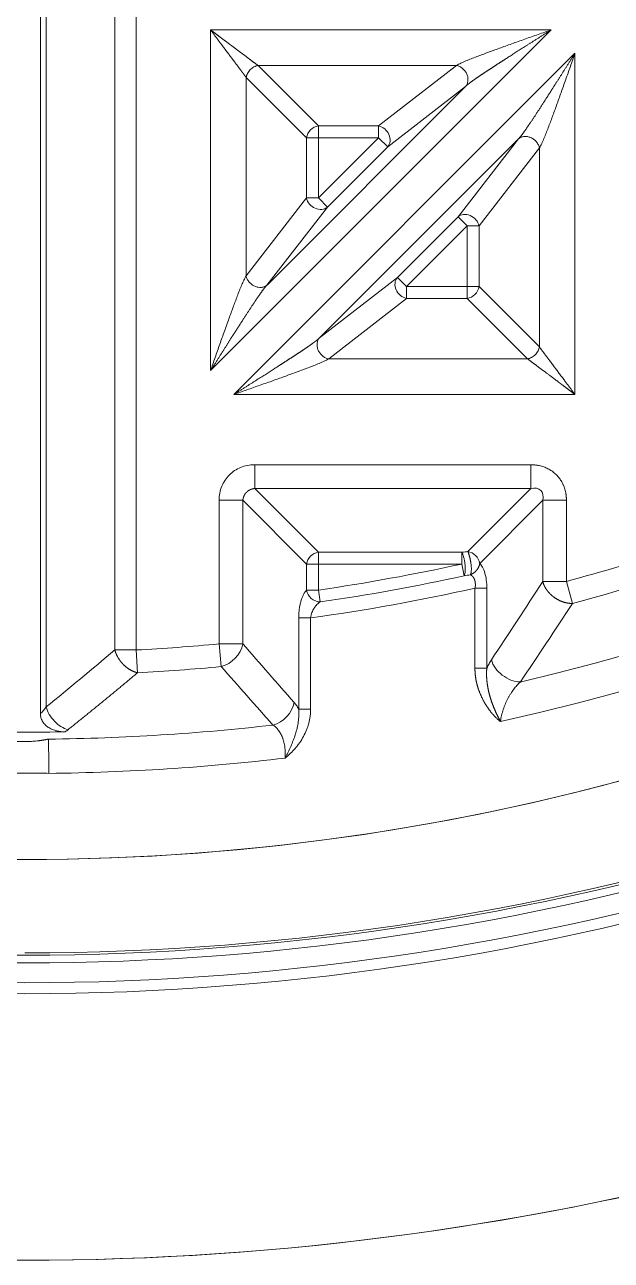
# Model space of a CAD drawing. Header units: millimetres. Extents: x 559 to 1112, y 323 to 643.
# Drawn here: x 719.15 to 741.99, y 382.34 to 430.45 of the extents above; entities that cross this region are included whole.
import ezdxf

# ---------------------------------------------------------------- set-up
doc = ezdxf.new("R2010")
doc.units = ezdxf.units.MM
doc.layers.add('core', color=7, linetype='Continuous', lineweight=20)

msp = doc.modelspace()

# ---------------------------------------------------------------- linework, layer by layer
at = {"layer": 'core', "lineweight": 13}
for p, q in [((719.758, 441.424), (719.758, 403.625)), ((719.98, 403.885), (719.98, 441.456)), ((722.656, 432.64), (722.656, 406.101)), ((723.491, 406.102), (723.491, 432.109)), ((739.651, 430.246), (726.384, 416.979)), ((739.651, 430.246), (726.384, 430.246)), ((726.384, 430.246), (726.384, 416.979)), ((727.293, 416.053), (740.577, 429.337)), ((740.577, 416.053), (740.577, 429.337)), ((728.233, 428.86), (735.963, 428.86)), ((728.233, 428.86), (730.583, 426.509)), ((732.929, 426.509), (735.962, 428.864)), ((727.77, 420.67), (727.77, 428.398)), ((730.121, 426.047), (727.77, 428.398)), ((736.319, 428.048), (728.583, 420.312)), ((736.318, 428.048), (733.284, 425.692)), ((732.929, 426.509), (730.583, 426.509)), ((730.583, 426.047), (730.583, 426.509)), ((732.929, 426.509), (732.929, 426.047)), ((730.121, 426.047), (730.121, 423.701)), ((730.121, 426.047), (730.583, 426.047)), ((730.583, 423.701), (732.929, 426.047)), ((730.583, 423.701), (730.583, 426.047)), ((730.583, 426.047), (732.929, 426.047)), ((730.62, 418.246), (738.379, 426.005)), ((732.929, 426.047), (733.284, 425.692)), ((736.024, 422.97), (738.38, 426.004)), ((730.938, 423.347), (733.284, 425.692)), ((739.195, 425.648), (736.84, 422.615)), ((739.191, 425.649), (739.191, 417.901)), ((727.768, 420.671), (730.121, 423.701)), ((730.583, 423.701), (730.121, 423.701)), ((730.938, 423.347), (730.583, 423.701)), ((730.938, 423.347), (728.579, 420.308)), ((736.024, 422.97), (733.66, 420.606)), ((736.024, 422.97), (736.378, 422.615)), ((736.378, 422.615), (734.015, 420.252)), ((736.378, 422.615), (736.84, 422.615)), ((736.378, 422.615), (736.378, 420.252)), ((736.84, 420.252), (736.84, 422.615)), ((730.626, 418.25), (733.66, 420.606)), ((734.015, 420.252), (733.66, 420.606)), ((736.378, 420.252), (734.015, 420.252)), ((734.015, 419.79), (734.015, 420.252)), ((736.378, 420.252), (736.378, 419.79)), ((736.84, 420.252), (736.378, 420.252)), ((736.84, 420.252), (739.191, 417.901)), ((734.015, 419.79), (730.985, 417.437)), ((734.015, 419.79), (736.378, 419.79)), ((738.729, 417.439), (736.378, 419.79)), ((738.729, 417.439), (730.984, 417.439)), ((727.293, 416.053), (740.577, 416.053)), ((738.86, 413.316), (728.102, 413.316)), ((728.102, 412.391), (738.86, 412.391)), ((728.102, 412.391), (730.583, 409.91)), ((736.404, 409.936), (738.86, 412.391)), ((726.715, 411.929), (726.715, 406.339)), ((727.64, 406.339), (727.64, 411.929)), ((730.121, 409.448), (727.64, 411.929)), ((739.322, 411.929), (736.866, 409.474)), ((739.322, 411.929), (740.246, 411.929)), ((739.322, 411.929), (739.322, 408.771)), ((740.246, 408.772), (740.246, 411.929)), ((736.185, 409.91), (730.583, 409.91)), ((730.583, 409.448), (730.583, 409.91)), ((736.165, 409.448), (736.165, 409.908)), ((730.121, 409.448), (730.583, 409.448)), ((730.121, 409.448), (730.121, 408.434)), ((730.583, 408.434), (730.583, 409.448)), ((730.583, 409.448), (736.165, 409.448)), ((736.165, 409.448), (736.266, 408.99)), ((736.681, 408.506), (736.681, 405.389)), ((737.143, 405.389), (737.143, 408.506)), ((740.246, 408.772), (739.322, 408.772)), ((740.477, 407.914), (740.246, 408.772)), ((730.583, 408.434), (730.121, 408.434)), ((730.651, 407.97), (730.583, 408.434)), ((730.281, 407.35), (729.819, 407.35)), ((729.819, 407.35), (729.819, 403.799)), ((730.281, 403.799), (730.281, 407.35)), ((723.491, 406.102), (722.656, 406.102)), ((723.538, 405.214), (723.491, 406.102)), ((726.715, 406.339), (726.798, 405.454)), ((727.64, 406.339), (726.715, 406.339)), ((730.281, 403.799), (729.819, 403.799))]:
    msp.add_line(p, q, dxfattribs=at)
for centre, radius, start, end in [((719.145, 493.318), 100.6, 305.96599, 77.45703), ((719.145, 493.318), 100.175, 305.97379, 77.45703), ((719.145, 493.318), 99.403, 314.29502, 77.77562), ((719.145, 493.318), 99.011, 314.62948, 77.83606), ((719.145, 493.318), 99.101, 314.55525, 77.77562), ((719.145, 487.282), 85.99, 282.44405, 347.55593), ((719.145, 487.282), 84.657, 283.17659, 346.81803), ((755.361, 453.078), 23.828, 155, 0), ((755.361, 453.078), 23.204, 155, 0), ((755.361, 453.078), 22.9, 155, 0), ((719.145, 487.282), 89.341, 235.50132, 270), ((719.145, 487.282), 89.341, 235.50132, 304.49868), ((719.145, 487.282), 89.341, 270, 304.49868), ((719.145, 493.318), 99.403, 234.05643, 305.94357), ((719.145, 493.318), 99.101, 234.08425, 270), ((719.145, 493.318), 99.011, 270, 305.90558), ((719.145, 493.318), 99.101, 270, 305.91575), ((719.145, 493.318), 100.6, 234.03401, 270), ((719.145, 493.318), 100.175, 234.02621, 305.97379), ((719.145, 493.318), 100.6, 270, 305.96564), ((719.145, 487.282), 81.296, 285.04364, 288.04197), ((719.145, 487.282), 82.185, 285.04366, 289.97575), ((719.145, 487.282), 79.673, 278.25401, 282.33487), ((719.145, 487.282), 80.142, 278.25401, 282.33483), ((719.145, 487.282), 80.704, 277.93091, 282.55272), ((719.145, 487.282), 81.296, 273.06396, 275.34297), ((719.145, 487.282), 82.185, 273.06445, 275.34297), ((719.145, 487.282), 84.657, 270.6282, 276.55867), ((719.145, 487.282), 84.381, 268.92786, 271.07087), ((719.145, 487.282), 85.99, 270.62819, 276.77313), ((719.145, 493.318), 110.98, 238.79815, 270), ((719.145, 493.318), 110.98, 238.79815, 301.20185), ((719.145, 493.318), 110.98, 270, 301.20185)]:
    msp.add_arc(centre, radius, start, end, dxfattribs=at)
for centre, major_axis, ratio, start_param, end_param in [((730.583, 426.047), (0.356, 0.356), 0.854588, 0.863645, 2.277948), ((732.929, 426.047), (0.308, -0.397), 0.818985, 0.152478, 2.382862), ((730.583, 423.701), (-0.397, 0.308), 0.818985, 0.758731, 2.989114), ((736.378, 422.615), (-0.397, 0.308), 0.818985, 3.900323, 6.130707), ((734.015, 420.252), (0.308, -0.397), 0.818985, 3.294071, 5.524455), ((736.378, 420.252), (-0.356, -0.356), 0.854588, 0.863645, 2.277948), ((730.583, 409.448), (0.356, 0.356), 0.854588, 0.863645, 2.277948), ((736.404, 409.474), (0.356, -0.356), 0.854588, 0.863647, 2.277948), ((730.583, 408.434), (-0.366, 0.345), 0.847191, 0.837648, 2.387755), ((726.715, 406.339), (0.759, 0.66), 0.836677, 4.171351, 5.478214), ((728.713, 404.061), (-0.754, -0.666), 0.838992, 1.040723, 2.329809)]:
    msp.add_ellipse(centre, major_axis=major_axis, ratio=ratio, start_param=start_param, end_param=end_param, dxfattribs=at)
for points, degree, knots in [([(726.384, 430.246), (726.393, 430.239), (726.41, 430.226), (726.436, 430.207), (726.462, 430.188), (726.487, 430.169), (726.512, 430.15), (726.536, 430.132), (726.559, 430.114), (726.583, 430.097), (726.605, 430.08), (726.628, 430.063), (726.65, 430.047), (726.671, 430.031), (726.692, 430.015), (726.712, 430), (726.732, 429.985), (726.751, 429.97), (726.77, 429.956), (726.789, 429.942), (726.807, 429.929), (726.825, 429.915), (726.842, 429.903), (726.858, 429.89), (726.874, 429.878), (726.89, 429.866), (726.905, 429.855), (726.92, 429.844), (726.934, 429.833), (726.948, 429.823), (726.998, 429.786), (727.081, 429.724), (727.194, 429.638), (727.3, 429.559), (727.398, 429.485), (727.475, 429.428), (727.531, 429.386), (727.57, 429.356), (727.609, 429.328), (727.646, 429.3), (727.683, 429.272), (727.718, 429.245), (727.753, 429.219), (727.786, 429.194), (727.819, 429.169), (727.851, 429.145), (727.882, 429.122), (727.912, 429.1), (727.941, 429.078), (727.969, 429.057), (727.996, 429.037), (728.022, 429.017), (728.047, 428.998), (728.072, 428.98), (728.095, 428.962), (728.118, 428.946), (728.139, 428.93), (728.16, 428.914), (728.179, 428.9), (728.198, 428.886), (728.216, 428.872), (728.227, 428.864), (728.233, 428.86)], 3, [0, 0, 0, 0, 0.01289, 0.025555, 0.037996, 0.050211, 0.062201, 0.073967, 0.085507, 0.096823, 0.107914, 0.11878, 0.129421, 0.139837, 0.150028, 0.159994, 0.169736, 0.179252, 0.188544, 0.197611, 0.206453, 0.21507, 0.223462, 0.231629, 0.239572, 0.247289, 0.254782, 0.26205, 0.269093, 0.275912, 0.282505, 0.342511, 0.399275, 0.452804, 0.503108, 0.550197, 0.571315, 0.592109, 0.612581, 0.632732, 0.652565, 0.672082, 0.691284, 0.710173, 0.728753, 0.747025, 0.764991, 0.782655, 0.800018, 0.817085, 0.833857, 0.850339, 0.866533, 0.882444, 0.898074, 0.913427, 0.928509, 0.943323, 0.957874, 0.972167, 0.986207, 1, 1, 1, 1]), ([(727.77, 428.398), (727.768, 428.4), (727.764, 428.406), (727.758, 428.415), (727.751, 428.424), (727.744, 428.433), (727.737, 428.442), (727.73, 428.452), (727.722, 428.462), (727.715, 428.472), (727.707, 428.482), (727.699, 428.493), (727.691, 428.504), (727.683, 428.515), (727.674, 428.527), (727.665, 428.538), (727.657, 428.55), (727.648, 428.562), (727.638, 428.574), (727.629, 428.587), (727.619, 428.6), (727.609, 428.613), (727.599, 428.626), (727.589, 428.64), (727.579, 428.654), (727.568, 428.668), (727.558, 428.682), (727.547, 428.697), (727.536, 428.711), (727.524, 428.726), (727.513, 428.742), (727.501, 428.757), (727.489, 428.773), (727.477, 428.789), (727.465, 428.805), (727.453, 428.822), (727.44, 428.838), (727.427, 428.855), (727.414, 428.873), (727.401, 428.89), (727.388, 428.908), (727.374, 428.926), (727.361, 428.944), (727.347, 428.962), (727.333, 428.981), (727.319, 429), (727.304, 429.019), (727.29, 429.039), (727.275, 429.058), (727.26, 429.078), (727.245, 429.098), (727.229, 429.119), (727.191, 429.17), (727.126, 429.257), (727.031, 429.383), (726.928, 429.521), (726.848, 429.627), (726.796, 429.697), (726.773, 429.727), (726.749, 429.76), (726.723, 429.794), (726.696, 429.83), (726.668, 429.868), (726.638, 429.908), (726.606, 429.951), (726.573, 429.995), (726.538, 430.041), (726.501, 430.09), (726.464, 430.14), (726.424, 430.192), (726.398, 430.228), (726.384, 430.246)], 3, [0, 0, 0, 0, 0.007001, 0.014065, 0.021193, 0.028387, 0.035647, 0.042973, 0.050366, 0.057827, 0.065357, 0.072955, 0.080624, 0.088362, 0.096172, 0.104053, 0.112005, 0.120031, 0.128129, 0.136301, 0.144547, 0.152867, 0.161262, 0.169733, 0.178279, 0.186902, 0.195601, 0.204378, 0.213231, 0.222163, 0.231172, 0.240261, 0.249428, 0.258674, 0.268, 0.277406, 0.286892, 0.296459, 0.306106, 0.315835, 0.325645, 0.335537, 0.34551, 0.355566, 0.365705, 0.375926, 0.38623, 0.396617, 0.407088, 0.417643, 0.428281, 0.439004, 0.449811, 0.509155, 0.573537, 0.642978, 0.717495, 0.731398, 0.746266, 0.762099, 0.778899, 0.796663, 0.815393, 0.835089, 0.855751, 0.877378, 0.899971, 0.923529, 0.948054, 0.973544, 1, 1, 1, 1]), ([(739.651, 430.246), (739.567, 430.217), (739.398, 430.158), (739.141, 430.068), (738.882, 429.977), (738.537, 429.855), (738.111, 429.704), (737.626, 429.529), (737.184, 429.367), (736.826, 429.235), (736.533, 429.123), (736.324, 429.037), (736.132, 428.953), (736.015, 428.893), (735.963, 428.864)], 3, [0, 0, 0, 0, 0.0625, 0.125, 0.1875, 0.25, 0.375, 0.5, 0.625, 0.75, 0.8125, 0.875, 0.9375, 1, 1, 1, 1]), ([(739.651, 430.246), (739.614, 430.223), (739.542, 430.177), (739.435, 430.109), (739.331, 430.043), (739.228, 429.977), (739.127, 429.914), (739.029, 429.851), (738.932, 429.79), (738.838, 429.731), (738.746, 429.672), (738.656, 429.615), (738.568, 429.56), (738.483, 429.505), (738.4, 429.452), (738.318, 429.401), (738.24, 429.35), (738.163, 429.301), (738.088, 429.253), (738.016, 429.207), (737.946, 429.162), (737.89, 429.125), (737.846, 429.097), (737.816, 429.077), (737.785, 429.058), (737.755, 429.038), (737.725, 429.019), (737.695, 429), (737.666, 428.981), (737.637, 428.962), (737.608, 428.943), (737.579, 428.925), (737.551, 428.906), (737.523, 428.888), (737.495, 428.87), (737.467, 428.852), (737.44, 428.834), (737.413, 428.817), (737.386, 428.8), (737.36, 428.782), (737.334, 428.765), (737.308, 428.749), (737.282, 428.732), (737.257, 428.715), (737.232, 428.699), (737.207, 428.683), (737.182, 428.667), (737.158, 428.651), (737.134, 428.635), (737.11, 428.619), (737.087, 428.604), (737.063, 428.588), (737.04, 428.573), (737.018, 428.558), (736.995, 428.543), (736.973, 428.529), (736.952, 428.514), (736.93, 428.5), (736.909, 428.485), (736.888, 428.471), (736.867, 428.457), (736.847, 428.444), (736.827, 428.43), (736.807, 428.416), (736.788, 428.403), (736.768, 428.39), (736.749, 428.377), (736.731, 428.364), (736.712, 428.351), (736.694, 428.338), (736.677, 428.326), (736.659, 428.313), (736.642, 428.301), (736.625, 428.289), (736.608, 428.277), (736.592, 428.265), (736.576, 428.254), (736.56, 428.242), (736.545, 428.231), (736.53, 428.219), (736.515, 428.208), (736.5, 428.197), (736.486, 428.186), (736.472, 428.176), (736.459, 428.165), (736.445, 428.155), (736.432, 428.144), (736.419, 428.134), (736.407, 428.124), (736.395, 428.114), (736.383, 428.104), (736.371, 428.095), (736.36, 428.085), (736.349, 428.076), (736.338, 428.066), (736.328, 428.057), (736.321, 428.051), (736.318, 428.048)], 3, [0, 0, 0, 0, 0.031434, 0.062257, 0.092471, 0.122075, 0.151068, 0.179452, 0.207226, 0.23439, 0.260945, 0.286889, 0.312224, 0.33695, 0.361066, 0.384573, 0.407471, 0.429759, 0.451439, 0.472509, 0.492971, 0.512825, 0.521893, 0.530889, 0.539815, 0.548668, 0.557451, 0.566162, 0.574802, 0.583371, 0.591868, 0.600294, 0.60865, 0.616934, 0.625147, 0.63329, 0.641362, 0.649362, 0.657293, 0.665152, 0.672941, 0.68066, 0.688308, 0.695886, 0.703393, 0.71083, 0.718198, 0.725495, 0.732722, 0.739879, 0.746967, 0.753985, 0.760933, 0.767812, 0.774622, 0.781362, 0.788033, 0.794635, 0.801168, 0.807632, 0.814027, 0.820354, 0.826613, 0.832803, 0.838925, 0.844979, 0.850965, 0.856884, 0.862734, 0.868518, 0.874234, 0.879883, 0.885465, 0.890981, 0.89643, 0.901813, 0.907129, 0.91238, 0.917565, 0.922685, 0.92774, 0.93273, 0.937655, 0.942516, 0.947313, 0.952046, 0.956715, 0.961322, 0.965865, 0.970347, 0.974766, 0.979123, 0.98342, 0.987655, 0.99183, 0.995945, 1, 1, 1, 1]), ([(738.38, 426.004), (738.385, 426.01), (738.397, 426.023), (738.414, 426.043), (738.432, 426.065), (738.451, 426.087), (738.469, 426.11), (738.489, 426.135), (738.508, 426.16), (738.529, 426.187), (738.549, 426.214), (738.571, 426.243), (738.592, 426.272), (738.615, 426.303), (738.637, 426.335), (738.66, 426.367), (738.684, 426.401), (738.708, 426.436), (738.733, 426.471), (738.758, 426.508), (738.784, 426.546), (738.81, 426.585), (738.837, 426.624), (738.864, 426.665), (738.892, 426.707), (738.92, 426.75), (738.949, 426.793), (738.978, 426.838), (739.008, 426.884), (739.039, 426.93), (739.07, 426.978), (739.101, 427.027), (739.133, 427.076), (739.166, 427.127), (739.199, 427.178), (739.233, 427.23), (739.268, 427.284), (739.303, 427.338), (739.338, 427.393), (739.374, 427.449), (739.411, 427.506), (739.443, 427.555), (739.47, 427.597), (739.493, 427.632), (739.515, 427.666), (739.538, 427.702), (739.561, 427.738), (739.584, 427.774), (739.608, 427.811), (739.632, 427.849), (739.657, 427.887), (739.681, 427.925), (739.706, 427.964), (739.732, 428.004), (739.757, 428.044), (739.783, 428.085), (739.81, 428.127), (739.837, 428.169), (739.864, 428.211), (739.891, 428.254), (739.919, 428.298), (739.947, 428.342), (739.975, 428.386), (740.004, 428.432), (740.033, 428.477), (740.062, 428.524), (740.092, 428.571), (740.121, 428.618), (740.152, 428.666), (740.182, 428.714), (740.214, 428.763), (740.245, 428.813), (740.277, 428.863), (740.309, 428.913), (740.341, 428.965), (740.374, 429.016), (740.407, 429.068), (740.44, 429.121), (740.474, 429.174), (740.508, 429.228), (740.543, 429.282), (740.566, 429.319), (740.577, 429.337)], 3, [0, 0, 0, 0, 0.007653, 0.015517, 0.023594, 0.031888, 0.0404, 0.049134, 0.05809, 0.067273, 0.076682, 0.08632, 0.096189, 0.10629, 0.116624, 0.127192, 0.137997, 0.149038, 0.160318, 0.171837, 0.183596, 0.195595, 0.207837, 0.22032, 0.233047, 0.246018, 0.259234, 0.272695, 0.286401, 0.300354, 0.314554, 0.329002, 0.343697, 0.35864, 0.373832, 0.389273, 0.404964, 0.420905, 0.437096, 0.453538, 0.47023, 0.487174, 0.497028, 0.507034, 0.517192, 0.527502, 0.537964, 0.548578, 0.559344, 0.570262, 0.581332, 0.592554, 0.603928, 0.615455, 0.627134, 0.638964, 0.650947, 0.663082, 0.67537, 0.687809, 0.700401, 0.713145, 0.726041, 0.739089, 0.75229, 0.765643, 0.779148, 0.792805, 0.806615, 0.820577, 0.834691, 0.848957, 0.863376, 0.877947, 0.892671, 0.907546, 0.922574, 0.937755, 0.953088, 0.968573, 0.98421, 1, 1, 1, 1]), ([(739.195, 425.65), (739.21, 425.675), (739.239, 425.731), (739.298, 425.85), (739.369, 426.011), (739.454, 426.22), (739.566, 426.512), (739.699, 426.87), (739.861, 427.312), (740.035, 427.797), (740.217, 428.308), (740.369, 428.741), (740.489, 429.084), (740.548, 429.253), (740.577, 429.337)], 3, [0, 0, 0, 0, 0.03125, 0.0625, 0.125, 0.1875, 0.25, 0.375, 0.5, 0.625, 0.75, 0.875, 0.9375, 1, 1, 1, 1]), ([(727.77, 428.398), (727.778, 428.448), (727.812, 428.556), (727.921, 428.709), (728.074, 428.818), (728.182, 428.852), (728.233, 428.86)], 3, [0, 0, 0, 0, 0.249774, 0.5, 0.750226, 1, 1, 1, 1]), ([(735.963, 428.864), (736.005, 428.855), (736.091, 428.824), (736.202, 428.748), (736.301, 428.647), (736.372, 428.526), (736.411, 428.395), (736.413, 428.266), (736.384, 428.144), (736.343, 428.077), (736.318, 428.048)], 3, [0, 0, 0, 0, 0.125, 0.25, 0.375, 0.5, 0.625, 0.75, 0.875, 1, 1, 1, 1]), ([(738.38, 426.004), (738.409, 426.029), (738.476, 426.07), (738.597, 426.099), (738.726, 426.097), (738.857, 426.058), (738.979, 425.987), (739.079, 425.889), (739.143, 425.795), (739.179, 425.713), (739.191, 425.67), (739.195, 425.65)], 3, [0, 0, 0, 0, 0.125, 0.25, 0.375, 0.5, 0.625, 0.75, 0.875, 0.9375, 1, 1, 1, 1]), ([(727.767, 420.667), (727.752, 420.641), (727.722, 420.586), (727.663, 420.466), (727.593, 420.306), (727.507, 420.097), (727.396, 419.804), (727.263, 419.446), (727.101, 419.004), (726.926, 418.519), (726.745, 418.008), (726.592, 417.575), (726.472, 417.232), (726.413, 417.063), (726.384, 416.979)], 3, [0, 0, 0, 0, 0.03125, 0.0625, 0.125, 0.1875, 0.25, 0.375, 0.5, 0.625, 0.75, 0.875, 0.9375, 1, 1, 1, 1]), ([(728.58, 420.311), (728.552, 420.286), (728.484, 420.245), (728.365, 420.217), (728.236, 420.219), (728.105, 420.258), (727.983, 420.329), (727.882, 420.427), (727.819, 420.521), (727.783, 420.603), (727.771, 420.646), (727.767, 420.667)], 3, [0, 0, 0, 0, 0.122091, 0.247507, 0.372922, 0.498338, 0.623753, 0.749169, 0.874584, 0.937292, 1, 1, 1, 1]), ([(728.577, 420.307), (728.572, 420.301), (728.56, 420.288), (728.543, 420.267), (728.525, 420.246), (728.507, 420.223), (728.488, 420.2), (728.468, 420.175), (728.449, 420.15), (728.429, 420.123), (728.408, 420.096), (728.387, 420.067), (728.365, 420.038), (728.343, 420.007), (728.32, 419.975), (728.297, 419.943), (728.274, 419.909), (728.25, 419.875), (728.225, 419.839), (728.2, 419.802), (728.174, 419.765), (728.148, 419.726), (728.122, 419.686), (728.095, 419.646), (728.067, 419.604), (728.039, 419.562), (728.01, 419.518), (727.981, 419.474), (727.951, 419.428), (727.921, 419.382), (727.89, 419.335), (727.859, 419.287), (727.827, 419.237), (727.794, 419.187), (727.761, 419.136), (727.728, 419.084), (727.693, 419.031), (727.659, 418.977), (727.623, 418.923), (727.587, 418.867), (727.551, 418.811), (727.519, 418.761), (727.492, 418.72), (727.47, 418.685), (727.447, 418.651), (727.425, 418.615), (727.401, 418.58), (727.378, 418.543), (727.354, 418.506), (727.33, 418.469), (727.306, 418.431), (727.281, 418.392), (727.256, 418.353), (727.231, 418.313), (727.205, 418.273), (727.179, 418.232), (727.153, 418.191), (727.126, 418.149), (727.099, 418.106), (727.071, 418.063), (727.044, 418.02), (727.016, 417.976), (726.987, 417.931), (726.959, 417.886), (726.93, 417.84), (726.9, 417.794), (726.871, 417.747), (726.841, 417.699), (726.81, 417.651), (726.78, 417.603), (726.749, 417.554), (726.717, 417.504), (726.685, 417.454), (726.653, 417.403), (726.621, 417.352), (726.588, 417.3), (726.555, 417.248), (726.521, 417.195), (726.488, 417.142), (726.453, 417.088), (726.419, 417.034), (726.396, 416.998), (726.384, 416.979)], 3, [0, 0, 0, 0, 0.00767, 0.015549, 0.023639, 0.031944, 0.040465, 0.049206, 0.058167, 0.067351, 0.07676, 0.086396, 0.096259, 0.106351, 0.116674, 0.127229, 0.138018, 0.14904, 0.160297, 0.171791, 0.183522, 0.195491, 0.207698, 0.220146, 0.232833, 0.245761, 0.258931, 0.272343, 0.285997, 0.299895, 0.314037, 0.328423, 0.343054, 0.35793, 0.373051, 0.388418, 0.404032, 0.419893, 0.436, 0.452355, 0.468958, 0.485809, 0.495671, 0.505686, 0.515854, 0.526176, 0.536651, 0.547279, 0.558061, 0.568996, 0.580085, 0.591327, 0.602723, 0.614272, 0.625975, 0.637831, 0.64984, 0.662004, 0.67432, 0.68679, 0.699414, 0.712192, 0.725122, 0.738207, 0.751445, 0.764837, 0.778382, 0.792081, 0.805934, 0.81994, 0.8341, 0.848413, 0.86288, 0.877501, 0.892276, 0.907204, 0.922286, 0.937521, 0.95291, 0.968453, 0.98415, 1, 1, 1, 1]), ([(727.293, 416.053), (727.33, 416.076), (727.402, 416.122), (727.509, 416.19), (727.614, 416.256), (727.717, 416.322), (727.818, 416.385), (727.916, 416.448), (728.013, 416.509), (728.107, 416.569), (728.199, 416.627), (728.289, 416.684), (728.377, 416.74), (728.462, 416.794), (728.546, 416.847), (728.627, 416.899), (728.705, 416.949), (728.782, 416.999), (728.857, 417.046), (728.929, 417.093), (728.999, 417.138), (729.055, 417.174), (729.098, 417.202), (729.129, 417.222), (729.159, 417.242), (729.19, 417.261), (729.22, 417.281), (729.249, 417.3), (729.279, 417.319), (729.308, 417.338), (729.337, 417.357), (729.365, 417.375), (729.394, 417.393), (729.422, 417.412), (729.45, 417.43), (729.477, 417.447), (729.504, 417.465), (729.532, 417.483), (729.558, 417.5), (729.585, 417.517), (729.611, 417.534), (729.637, 417.551), (729.663, 417.568), (729.688, 417.584), (729.713, 417.601), (729.738, 417.617), (729.763, 417.633), (729.787, 417.649), (729.811, 417.665), (729.835, 417.68), (729.858, 417.696), (729.881, 417.711), (729.904, 417.726), (729.927, 417.741), (729.949, 417.756), (729.971, 417.771), (729.993, 417.786), (730.015, 417.8), (730.036, 417.814), (730.057, 417.828), (730.077, 417.842), (730.098, 417.856), (730.118, 417.87), (730.138, 417.883), (730.157, 417.897), (730.176, 417.91), (730.195, 417.923), (730.214, 417.936), (730.232, 417.949), (730.25, 417.961), (730.268, 417.974), (730.285, 417.986), (730.303, 417.999), (730.32, 418.011), (730.336, 418.023), (730.352, 418.034), (730.369, 418.046), (730.384, 418.058), (730.4, 418.069), (730.415, 418.08), (730.43, 418.091), (730.444, 418.102), (730.458, 418.113), (730.472, 418.124), (730.486, 418.135), (730.499, 418.145), (730.512, 418.155), (730.525, 418.165), (730.538, 418.176), (730.55, 418.185), (730.562, 418.195), (730.573, 418.205), (730.585, 418.214), (730.596, 418.224), (730.606, 418.233), (730.617, 418.242), (730.623, 418.248), (730.627, 418.251)], 3, [0, 0, 0, 0, 0.031478, 0.062343, 0.092593, 0.12223, 0.151252, 0.179661, 0.207456, 0.234637, 0.261204, 0.287158, 0.312499, 0.337225, 0.361339, 0.384839, 0.407726, 0.43, 0.451661, 0.472709, 0.493144, 0.512967, 0.522034, 0.531031, 0.539955, 0.548808, 0.55759, 0.5663, 0.57494, 0.583507, 0.592004, 0.600429, 0.608784, 0.617067, 0.62528, 0.633421, 0.641492, 0.649491, 0.65742, 0.665279, 0.673067, 0.680784, 0.688431, 0.696007, 0.703513, 0.710949, 0.718315, 0.72561, 0.732836, 0.739992, 0.747078, 0.754094, 0.761041, 0.767918, 0.774726, 0.781464, 0.788133, 0.794733, 0.801265, 0.807727, 0.81412, 0.820445, 0.826702, 0.83289, 0.83901, 0.845062, 0.851046, 0.856962, 0.86281, 0.868591, 0.874305, 0.879952, 0.885532, 0.891045, 0.896492, 0.901872, 0.907186, 0.912434, 0.917617, 0.922734, 0.927786, 0.932773, 0.937696, 0.942554, 0.947348, 0.952078, 0.956745, 0.961349, 0.965889, 0.970368, 0.974784, 0.979139, 0.983432, 0.987664, 0.991836, 0.995948, 1, 1, 1, 1]), ([(730.98, 417.435), (730.939, 417.444), (730.853, 417.474), (730.741, 417.551), (730.643, 417.651), (730.572, 417.773), (730.533, 417.905), (730.531, 418.034), (730.559, 418.153), (730.6, 418.221), (730.625, 418.249)], 3, [0, 0, 0, 0, 0.125416, 0.250831, 0.376247, 0.501662, 0.627078, 0.752493, 0.877909, 1, 1, 1, 1]), ([(739.191, 417.901), (739.183, 417.851), (739.15, 417.743), (739.04, 417.59), (738.887, 417.48), (738.78, 417.447), (738.729, 417.439)], 3, [0, 0, 0, 0, 0.249774, 0.5, 0.750226, 1, 1, 1, 1]), ([(739.191, 417.901), (739.193, 417.898), (739.197, 417.893), (739.204, 417.884), (739.211, 417.875), (739.217, 417.866), (739.225, 417.856), (739.232, 417.847), (739.239, 417.837), (739.247, 417.827), (739.255, 417.816), (739.262, 417.806), (739.271, 417.795), (739.279, 417.784), (739.287, 417.772), (739.296, 417.761), (739.305, 417.749), (739.314, 417.737), (739.323, 417.724), (739.333, 417.712), (739.342, 417.699), (739.352, 417.686), (739.362, 417.672), (739.372, 417.659), (739.383, 417.645), (739.393, 417.631), (739.404, 417.617), (739.415, 417.602), (739.426, 417.587), (739.437, 417.572), (739.449, 417.557), (739.46, 417.541), (739.472, 417.526), (739.484, 417.51), (739.496, 417.493), (739.509, 417.477), (739.521, 417.46), (739.534, 417.443), (739.547, 417.426), (739.56, 417.409), (739.574, 417.391), (739.587, 417.373), (739.601, 417.355), (739.615, 417.336), (739.629, 417.318), (739.643, 417.299), (739.657, 417.28), (739.672, 417.26), (739.687, 417.241), (739.702, 417.221), (739.717, 417.201), (739.732, 417.18), (739.771, 417.129), (739.835, 417.042), (739.93, 416.916), (740.034, 416.777), (740.113, 416.671), (740.166, 416.602), (740.188, 416.571), (740.212, 416.539), (740.238, 416.505), (740.265, 416.469), (740.294, 416.431), (740.324, 416.39), (740.356, 416.348), (740.389, 416.304), (740.424, 416.257), (740.46, 416.209), (740.498, 416.159), (740.537, 416.106), (740.564, 416.071), (740.577, 416.053)], 3, [0, 0, 0, 0, 0.007001, 0.014065, 0.021193, 0.028387, 0.035647, 0.042973, 0.050366, 0.057827, 0.065357, 0.072955, 0.080624, 0.088362, 0.096172, 0.104053, 0.112005, 0.120031, 0.128129, 0.136301, 0.144547, 0.152867, 0.161262, 0.169733, 0.178279, 0.186902, 0.195601, 0.204378, 0.213231, 0.222163, 0.231172, 0.240261, 0.249428, 0.258674, 0.268, 0.277406, 0.286892, 0.296459, 0.306106, 0.315835, 0.325645, 0.335537, 0.34551, 0.355566, 0.365705, 0.375926, 0.38623, 0.396617, 0.407088, 0.417643, 0.428281, 0.439004, 0.449811, 0.509155, 0.573537, 0.642978, 0.717495, 0.731398, 0.746266, 0.762099, 0.778899, 0.796663, 0.815393, 0.835089, 0.855751, 0.877378, 0.899971, 0.923529, 0.948054, 0.973544, 1, 1, 1, 1]), ([(727.293, 416.053), (727.377, 416.082), (727.546, 416.141), (727.803, 416.231), (728.062, 416.322), (728.407, 416.444), (728.833, 416.595), (729.318, 416.77), (729.76, 416.932), (730.118, 417.064), (730.411, 417.176), (730.62, 417.261), (730.812, 417.346), (730.929, 417.406), (730.98, 417.435)], 3, [0, 0, 0, 0, 0.0625, 0.125, 0.1875, 0.25, 0.375, 0.5, 0.625, 0.75, 0.8125, 0.875, 0.9375, 1, 1, 1, 1]), ([(740.577, 416.053), (740.569, 416.059), (740.551, 416.072), (740.525, 416.092), (740.5, 416.111), (740.474, 416.13), (740.45, 416.148), (740.426, 416.167), (740.402, 416.184), (740.379, 416.202), (740.356, 416.219), (740.334, 416.236), (740.312, 416.252), (740.291, 416.268), (740.27, 416.284), (740.249, 416.299), (740.229, 416.314), (740.21, 416.329), (740.191, 416.343), (740.173, 416.357), (740.154, 416.37), (740.137, 416.383), (740.12, 416.396), (740.103, 416.409), (740.087, 416.421), (740.071, 416.432), (740.056, 416.444), (740.041, 416.455), (740.027, 416.465), (740.013, 416.476), (739.964, 416.513), (739.881, 416.575), (739.767, 416.66), (739.662, 416.74), (739.563, 416.813), (739.487, 416.87), (739.43, 416.913), (739.391, 416.942), (739.353, 416.971), (739.315, 416.999), (739.279, 417.027), (739.243, 417.053), (739.209, 417.079), (739.175, 417.105), (739.142, 417.129), (739.111, 417.153), (739.08, 417.177), (739.05, 417.199), (739.021, 417.221), (738.993, 417.242), (738.966, 417.262), (738.939, 417.282), (738.914, 417.301), (738.89, 417.319), (738.866, 417.336), (738.844, 417.353), (738.822, 417.369), (738.802, 417.385), (738.782, 417.399), (738.764, 417.413), (738.746, 417.426), (738.734, 417.435), (738.729, 417.439)], 3, [0, 0, 0, 0, 0.01289, 0.025555, 0.037996, 0.050211, 0.062201, 0.073967, 0.085507, 0.096823, 0.107914, 0.11878, 0.129421, 0.139837, 0.150028, 0.159994, 0.169736, 0.179252, 0.188544, 0.197611, 0.206453, 0.21507, 0.223462, 0.231629, 0.239572, 0.247289, 0.254782, 0.26205, 0.269093, 0.275912, 0.282505, 0.342511, 0.399275, 0.452804, 0.503108, 0.550197, 0.571315, 0.592109, 0.612581, 0.632732, 0.652565, 0.672082, 0.691284, 0.710173, 0.728753, 0.747025, 0.764991, 0.782655, 0.800018, 0.817085, 0.833857, 0.850339, 0.866533, 0.882444, 0.898074, 0.913427, 0.928509, 0.943323, 0.957874, 0.972167, 0.986207, 1, 1, 1, 1]), ([(728.102, 412.391), (728.102, 412.411), (728.102, 412.456), (728.102, 412.542), (728.102, 412.645), (728.102, 412.802), (728.102, 413.024), (728.102, 413.218), (728.102, 413.316)], 3, [0, 0, 0, 0, 0.125, 0.25, 0.375, 0.5, 0.75, 1, 1, 1, 1]), ([(740.246, 411.929), (740.246, 411.937), (740.246, 411.953), (740.245, 411.977), (740.243, 412.002), (740.242, 412.028), (740.24, 412.054), (740.237, 412.081), (740.234, 412.109), (740.23, 412.137), (740.226, 412.166), (740.221, 412.195), (740.212, 412.246), (740.197, 412.316), (740.171, 412.405), (740.144, 412.478), (740.118, 412.54), (740.092, 412.594), (740.059, 412.654), (740.019, 412.719), (739.971, 412.788), (739.912, 412.86), (739.827, 412.95), (739.712, 413.048), (739.564, 413.144), (739.431, 413.206), (739.32, 413.246), (739.233, 413.27), (739.161, 413.286), (739.103, 413.296), (739.061, 413.302), (739.02, 413.306), (738.979, 413.31), (738.939, 413.313), (738.899, 413.315), (738.873, 413.315), (738.86, 413.316)], 3, [0, 0, 0, 0, 0.010702, 0.021743, 0.033118, 0.044825, 0.056858, 0.069216, 0.081895, 0.094892, 0.108205, 0.12183, 0.135767, 0.178468, 0.220642, 0.262374, 0.285606, 0.312731, 0.343709, 0.378508, 0.417115, 0.459539, 0.505823, 0.586417, 0.66635, 0.746072, 0.786679, 0.827721, 0.869272, 0.888666, 0.907818, 0.926731, 0.945405, 0.963842, 0.98204, 1, 1, 1, 1]), ([(727.64, 411.929), (727.64, 411.934), (727.642, 411.943), (727.644, 411.957), (727.647, 411.97), (727.65, 411.983), (727.653, 411.996), (727.656, 412.008), (727.66, 412.021), (727.663, 412.033), (727.667, 412.044), (727.67, 412.056), (727.674, 412.067), (727.678, 412.078), (727.682, 412.089), (727.687, 412.099), (727.691, 412.109), (727.695, 412.119), (727.7, 412.129), (727.705, 412.138), (727.709, 412.147), (727.714, 412.156), (727.719, 412.164), (727.724, 412.172), (727.729, 412.18), (727.734, 412.187), (727.739, 412.195), (727.745, 412.202), (727.75, 412.209), (727.756, 412.215), (727.762, 412.222), (727.768, 412.228), (727.774, 412.234), (727.78, 412.24), (727.786, 412.246), (727.792, 412.252), (727.798, 412.258), (727.804, 412.264), (727.811, 412.27), (727.817, 412.276), (727.824, 412.281), (727.831, 412.287), (727.838, 412.292), (727.845, 412.298), (727.853, 412.303), (727.861, 412.308), (727.869, 412.313), (727.877, 412.318), (727.886, 412.323), (727.895, 412.327), (727.904, 412.332), (727.913, 412.337), (727.923, 412.341), (727.933, 412.345), (727.944, 412.349), (727.955, 412.354), (727.965, 412.357), (727.977, 412.361), (727.988, 412.365), (728, 412.369), (728.011, 412.372), (728.024, 412.375), (728.036, 412.378), (728.049, 412.381), (728.061, 412.384), (728.075, 412.387), (728.088, 412.389), (728.097, 412.391), (728.102, 412.391)], 3, [0, 0, 0, 0, 0.020675, 0.040866, 0.060605, 0.07992, 0.098835, 0.117371, 0.135543, 0.153363, 0.170841, 0.187981, 0.204787, 0.22126, 0.237395, 0.25319, 0.268636, 0.283725, 0.29845, 0.312813, 0.326834, 0.340534, 0.353936, 0.367066, 0.379951, 0.392619, 0.4051, 0.417422, 0.429605, 0.441669, 0.453634, 0.465519, 0.477344, 0.48913, 0.500894, 0.512658, 0.524442, 0.536269, 0.548162, 0.560143, 0.572233, 0.584456, 0.596833, 0.609387, 0.62214, 0.635115, 0.648336, 0.661823, 0.675596, 0.689673, 0.704073, 0.718809, 0.733883, 0.749287, 0.765014, 0.781059, 0.797418, 0.814088, 0.831072, 0.848374, 0.866, 0.883965, 0.902284, 0.920977, 0.940067, 0.95958, 0.979547, 1, 1, 1, 1]), ([(726.715, 411.929), (726.814, 411.929), (727.007, 411.929), (727.229, 411.929), (727.386, 411.929), (727.489, 411.929), (727.575, 411.929), (727.62, 411.929), (727.64, 411.929)], 3, [0, 0, 0, 0, 0.25, 0.5, 0.625, 0.75, 0.875, 1, 1, 1, 1]), ([(736.265, 408.99), (736.275, 409.01), (736.283, 409.036), (736.295, 409.098), (736.299, 409.135), (736.304, 409.216), (736.304, 409.261), (736.301, 409.354), (736.298, 409.402), (736.287, 409.499), (736.28, 409.547), (736.263, 409.64), (736.253, 409.684), (736.231, 409.765), (736.218, 409.801), (736.192, 409.863), (736.179, 409.889), (736.165, 409.908)], 3, [0, 0, 0, 0, 0.125, 0.125, 0.25, 0.25, 0.375, 0.375, 0.5, 0.5, 0.625, 0.625, 0.75, 0.75, 0.875, 0.875, 1, 1, 1, 1]), ([(736.404, 409.936), (736.405, 409.935), (736.406, 409.931), (736.409, 409.926), (736.411, 409.92), (736.414, 409.913), (736.417, 409.906), (736.42, 409.897), (736.424, 409.887), (736.428, 409.876), (736.433, 409.864), (736.437, 409.85), (736.442, 409.835), (736.448, 409.819), (736.453, 409.801), (736.459, 409.781), (736.465, 409.76), (736.472, 409.737), (736.478, 409.712), (736.485, 409.686), (736.492, 409.658), (736.498, 409.628), (736.505, 409.597), (736.511, 409.564), (736.517, 409.529), (736.524, 409.486), (736.53, 409.435), (736.536, 409.379), (736.54, 409.328), (736.542, 409.281), (736.542, 409.238), (736.541, 409.2), (736.538, 409.167), (736.535, 409.138), (736.531, 409.113), (736.526, 409.091), (736.521, 409.073), (736.516, 409.058), (736.512, 409.046), (736.507, 409.036), (736.505, 409.031), (736.503, 409.028)], 3, [0, 0, 0, 0, 0.009964, 0.020868, 0.032712, 0.0455, 0.059231, 0.073907, 0.089528, 0.106096, 0.123611, 0.142074, 0.161484, 0.181842, 0.203148, 0.225402, 0.248603, 0.272752, 0.297846, 0.323884, 0.350866, 0.37879, 0.407654, 0.437456, 0.468193, 0.499864, 0.552015, 0.601498, 0.648302, 0.692418, 0.733842, 0.772569, 0.808599, 0.841933, 0.872572, 0.900518, 0.925776, 0.948348, 0.96824, 0.985455, 1, 1, 1, 1]), ([(736.503, 409.028), (736.506, 409.029), (736.512, 409.032), (736.52, 409.035), (736.529, 409.04), (736.538, 409.044), (736.547, 409.049), (736.556, 409.054), (736.566, 409.059), (736.576, 409.065), (736.586, 409.071), (736.596, 409.077), (736.607, 409.084), (736.618, 409.091), (736.628, 409.098), (736.639, 409.106), (736.65, 409.115), (736.661, 409.123), (736.673, 409.132), (736.684, 409.142), (736.695, 409.152), (736.706, 409.163), (736.717, 409.174), (736.728, 409.185), (736.739, 409.197), (736.75, 409.21), (736.76, 409.223), (736.77, 409.236), (736.78, 409.25), (736.79, 409.264), (736.799, 409.279), (736.808, 409.295), (736.817, 409.311), (736.825, 409.327), (736.832, 409.344), (736.839, 409.361), (736.845, 409.379), (736.851, 409.397), (736.856, 409.416), (736.86, 409.435), (736.864, 409.454), (736.866, 409.467), (736.866, 409.474)], 3, [0, 0, 0, 0, 0.015737, 0.031963, 0.048682, 0.065895, 0.083604, 0.101808, 0.120509, 0.139705, 0.159398, 0.179584, 0.200264, 0.221435, 0.243095, 0.265241, 0.287871, 0.310982, 0.33457, 0.358632, 0.383165, 0.408164, 0.433625, 0.459544, 0.485917, 0.51274, 0.540009, 0.567719, 0.595865, 0.624445, 0.653454, 0.682888, 0.712744, 0.743018, 0.773708, 0.804811, 0.836325, 0.868247, 0.900576, 0.933312, 0.966453, 1, 1, 1, 1]), ([(736.686, 408.506), (736.687, 408.51), (736.688, 408.517), (736.69, 408.528), (736.692, 408.539), (736.693, 408.549), (736.694, 408.56), (736.695, 408.571), (736.696, 408.582), (736.697, 408.592), (736.697, 408.603), (736.698, 408.613), (736.698, 408.624), (736.698, 408.634), (736.698, 408.645), (736.698, 408.655), (736.698, 408.665), (736.697, 408.675), (736.697, 408.685), (736.696, 408.695), (736.695, 408.705), (736.694, 408.715), (736.693, 408.725), (736.692, 408.734), (736.69, 408.744), (736.689, 408.753), (736.687, 408.763), (736.685, 408.772), (736.683, 408.781), (736.681, 408.79), (736.679, 408.799), (736.676, 408.808), (736.674, 408.817), (736.671, 408.825), (736.668, 408.834), (736.665, 408.842), (736.662, 408.85), (736.659, 408.858), (736.656, 408.866), (736.652, 408.874), (736.648, 408.882), (736.645, 408.889), (736.641, 408.896), (736.637, 408.904), (736.633, 408.911), (736.628, 408.918), (736.624, 408.925), (736.62, 408.931), (736.615, 408.938), (736.61, 408.944), (736.605, 408.95), (736.6, 408.956), (736.595, 408.962), (736.59, 408.968), (736.584, 408.973), (736.579, 408.978), (736.573, 408.984), (736.567, 408.989), (736.562, 408.993), (736.556, 408.998), (736.549, 409.002), (736.543, 409.007), (736.537, 409.011), (736.53, 409.014), (736.524, 409.018), (736.517, 409.022), (736.51, 409.025), (736.506, 409.027), (736.503, 409.028)], 3, [0, 0, 0, 0, 0.015408, 0.03074, 0.046, 0.061191, 0.076315, 0.091376, 0.106376, 0.121319, 0.136207, 0.151045, 0.165834, 0.180578, 0.195281, 0.209945, 0.224574, 0.23917, 0.253739, 0.268282, 0.282802, 0.297305, 0.311791, 0.326266, 0.340732, 0.355193, 0.369652, 0.384113, 0.398578, 0.413051, 0.427536, 0.442036, 0.456554, 0.471093, 0.485657, 0.50025, 0.514873, 0.529531, 0.544227, 0.558963, 0.573744, 0.588572, 0.60345, 0.618381, 0.633369, 0.648416, 0.663525, 0.6787, 0.693942, 0.709256, 0.724643, 0.740107, 0.755649, 0.771274, 0.786983, 0.802779, 0.818664, 0.834642, 0.850714, 0.866883, 0.883151, 0.899521, 0.915995, 0.932575, 0.949264, 0.966062, 0.982974, 1, 1, 1, 1]), ([(736.686, 408.506), (736.734, 408.506), (736.83, 408.506), (736.962, 408.506), (737.073, 408.506), (737.124, 408.506), (737.143, 408.506)], 3, [0, 0, 0, 0, 0.250001, 0.500001, 0.75, 1, 1, 1, 1]), ([(737.324, 405.72), (737.993, 406.727), (738.658, 407.743), (739.322, 408.771), (739.322, 408.771), (739.322, 408.771)], 3, [0, 0, 0, 0, 0.999999, 0.999999, 1, 1, 1, 1]), ([(739.322, 408.771), (739.323, 408.767), (739.325, 408.758), (739.329, 408.745), (739.333, 408.732), (739.337, 408.719), (739.341, 408.706), (739.346, 408.694), (739.35, 408.681), (739.355, 408.668), (739.36, 408.656), (739.365, 408.643), (739.37, 408.631), (739.376, 408.619), (739.381, 408.606), (739.387, 408.594), (739.393, 408.582), (739.399, 408.57), (739.405, 408.559), (739.412, 408.547), (739.418, 408.535), (739.425, 408.524), (739.431, 408.512), (739.438, 408.501), (739.445, 408.49), (739.452, 408.479), (739.46, 408.468), (739.467, 408.457), (739.474, 408.446), (739.482, 408.436), (739.49, 408.425), (739.497, 408.415), (739.505, 408.404), (739.513, 408.394), (739.521, 408.384), (739.529, 408.374), (739.538, 408.364), (739.546, 408.354), (739.554, 408.344), (739.563, 408.335), (739.572, 408.325), (739.58, 408.316), (739.589, 408.306), (739.598, 408.297), (739.607, 408.288), (739.616, 408.279), (739.625, 408.27), (739.635, 408.261), (739.644, 408.252), (739.653, 408.244), (739.663, 408.235), (739.672, 408.226), (739.682, 408.218), (739.692, 408.21), (739.702, 408.202), (739.712, 408.193), (739.722, 408.185), (739.732, 408.177), (739.742, 408.17), (739.756, 408.159), (739.774, 408.146), (739.796, 408.131), (739.818, 408.116), (739.84, 408.102), (739.863, 408.088), (739.886, 408.075), (739.909, 408.062), (739.932, 408.05), (739.956, 408.038), (739.979, 408.026), (740.003, 408.015), (740.028, 408.005), (740.052, 407.995), (740.077, 407.986), (740.102, 407.977), (740.127, 407.968), (740.152, 407.96), (740.178, 407.953), (740.204, 407.946), (740.23, 407.94), (740.257, 407.934), (740.284, 407.929), (740.311, 407.925), (740.338, 407.921), (740.365, 407.918), (740.393, 407.916), (740.421, 407.914), (740.449, 407.914), (740.467, 407.914), (740.477, 407.914)], 3, [0, 0, 0, 0, 0.009761, 0.01947, 0.029127, 0.038732, 0.048286, 0.057789, 0.067242, 0.076644, 0.085997, 0.0953, 0.104554, 0.11376, 0.122918, 0.132029, 0.141092, 0.15011, 0.159083, 0.16801, 0.176894, 0.185734, 0.194532, 0.203288, 0.212003, 0.220678, 0.229314, 0.237912, 0.246472, 0.254997, 0.263486, 0.271941, 0.280363, 0.288754, 0.297113, 0.305443, 0.313744, 0.322018, 0.330267, 0.33849, 0.346691, 0.354869, 0.363027, 0.371166, 0.379286, 0.387391, 0.39548, 0.403557, 0.411621, 0.419675, 0.42772, 0.435758, 0.44379, 0.451818, 0.459843, 0.467868, 0.475893, 0.483921, 0.491953, 0.499991, 0.516743, 0.533405, 0.54999, 0.566514, 0.582992, 0.59944, 0.615871, 0.632302, 0.648747, 0.66522, 0.681735, 0.698307, 0.714948, 0.731673, 0.748493, 0.765421, 0.78247, 0.799649, 0.81697, 0.834444, 0.85208, 0.869888, 0.887876, 0.906052, 0.924423, 0.942998, 0.961782, 0.980781, 1, 1, 1, 1]), ([(730.121, 408.434), (730.1, 408.411), (730.079, 408.385), (730.049, 408.341), (730.039, 408.325), (730.02, 408.292), (730.011, 408.275), (729.983, 408.22), (729.966, 408.181), (729.942, 408.118), (729.934, 408.097), (729.919, 408.052), (729.912, 408.028), (729.891, 407.957), (729.879, 407.908), (729.863, 407.83), (729.858, 407.804), (729.849, 407.75), (729.845, 407.723), (729.834, 407.639), (729.828, 407.582), (729.821, 407.467), (729.819, 407.409), (729.819, 407.35)], 3, [0, 0, 0, 0, 0.125, 0.125, 0.1875, 0.1875, 0.25, 0.25, 0.375, 0.375, 0.4375, 0.4375, 0.5, 0.5, 0.625, 0.625, 0.6875, 0.6875, 0.75, 0.75, 0.875, 0.875, 1, 1, 1, 1]), ([(730.651, 407.97), (730.629, 407.957), (730.608, 407.942), (730.566, 407.909), (730.546, 407.891), (730.506, 407.851), (730.487, 407.829), (730.46, 407.794), (730.451, 407.782), (730.433, 407.757), (730.424, 407.745), (730.399, 407.705), (730.383, 407.677), (730.355, 407.618), (730.341, 407.588), (730.324, 407.539), (730.318, 407.522), (730.308, 407.489), (730.303, 407.472), (730.291, 407.421), (730.285, 407.386), (730.281, 407.35)], 3, [0, 0, 0, 0, 0.125, 0.125, 0.25, 0.25, 0.375, 0.375, 0.4375, 0.4375, 0.5, 0.5, 0.625, 0.625, 0.75, 0.75, 0.8125, 0.8125, 0.875, 0.875, 1, 1, 1, 1]), ([(719.98, 403.885), (720.876, 404.611), (721.767, 405.35), (722.656, 406.101), (722.656, 406.101), (722.656, 406.101)], 3, [0, 0, 0, 0, 0.999999, 0.999999, 1, 1, 1, 1]), ([(722.656, 406.101), (722.657, 406.097), (722.66, 406.087), (722.664, 406.072), (722.668, 406.058), (722.673, 406.044), (722.677, 406.03), (722.682, 406.016), (722.687, 406.002), (722.692, 405.988), (722.698, 405.974), (722.703, 405.961), (722.709, 405.947), (722.715, 405.934), (722.721, 405.921), (722.727, 405.907), (722.733, 405.894), (722.739, 405.881), (722.746, 405.868), (722.752, 405.856), (722.759, 405.843), (722.766, 405.831), (722.773, 405.818), (722.78, 405.806), (722.787, 405.793), (722.795, 405.781), (722.802, 405.769), (722.81, 405.757), (722.818, 405.745), (722.826, 405.733), (722.834, 405.722), (722.842, 405.71), (722.85, 405.699), (722.858, 405.687), (722.867, 405.676), (722.875, 405.664), (722.884, 405.653), (722.893, 405.642), (722.902, 405.631), (722.911, 405.62), (722.92, 405.609), (722.93, 405.598), (722.939, 405.587), (722.949, 405.577), (722.959, 405.566), (722.969, 405.555), (722.979, 405.545), (722.992, 405.532), (723.008, 405.516), (723.027, 405.498), (723.047, 405.48), (723.067, 405.463), (723.087, 405.446), (723.108, 405.429), (723.129, 405.413), (723.15, 405.398), (723.172, 405.382), (723.193, 405.368), (723.216, 405.353), (723.239, 405.339), (723.262, 405.326), (723.285, 405.313), (723.309, 405.3), (723.333, 405.288), (723.358, 405.277), (723.383, 405.266), (723.408, 405.256), (723.433, 405.246), (723.459, 405.237), (723.486, 405.229), (723.512, 405.221), (723.53, 405.216), (723.539, 405.214)], 3, [0, 0, 0, 0, 0.011888, 0.023697, 0.03543, 0.047088, 0.058672, 0.070185, 0.081628, 0.093004, 0.104314, 0.11556, 0.126745, 0.137871, 0.14894, 0.159954, 0.170916, 0.181828, 0.192694, 0.203514, 0.214293, 0.225033, 0.235736, 0.246406, 0.257044, 0.267656, 0.278242, 0.288806, 0.299352, 0.309882, 0.3204, 0.330908, 0.34141, 0.351909, 0.362408, 0.372911, 0.383421, 0.393941, 0.404475, 0.415025, 0.425596, 0.43619, 0.446811, 0.457462, 0.468146, 0.478867, 0.489629, 0.500433, 0.520058, 0.539664, 0.559273, 0.578902, 0.598571, 0.618297, 0.6381, 0.657994, 0.677998, 0.698125, 0.718393, 0.738814, 0.759402, 0.780171, 0.801131, 0.822295, 0.843672, 0.865272, 0.887104, 0.909177, 0.931496, 0.95407, 0.976902, 1, 1, 1, 1]), ([(737.324, 405.72), (737.376, 405.497), (737.699, 405.068), (738.206, 404.858), (738.442, 404.855)], 3, [0, 0, 0, 0, 0.50297, 1, 1, 1, 1]), ([(723.54, 405.214), (723.492, 405.174), (723.396, 405.093), (723.252, 404.974), (723.109, 404.854), (722.965, 404.735), (722.822, 404.617), (722.679, 404.498), (722.536, 404.38), (722.393, 404.263), (722.25, 404.146), (722.108, 404.029), (721.966, 403.913), (721.823, 403.797), (721.681, 403.682), (721.54, 403.567), (721.398, 403.452), (721.256, 403.338), (721.115, 403.224), (720.974, 403.11), (720.88, 403.035), (720.833, 402.997)], 3, [0, 0, 0, 0, 0.053351, 0.106623, 0.159815, 0.212928, 0.265962, 0.318916, 0.371791, 0.424585, 0.477299, 0.529933, 0.582486, 0.634959, 0.687351, 0.739662, 0.791893, 0.844042, 0.896109, 0.948095, 1, 1, 1, 1]), ([(736.681, 405.389), (736.73, 405.389), (736.778, 405.389), (736.872, 405.389), (736.917, 405.389), (736.998, 405.389), (737.035, 405.389), (737.098, 405.389), (737.124, 405.389), (737.143, 405.389)], 3, [0, 0, 0, 0, 0.25, 0.25, 0.5, 0.5, 0.75, 0.75, 1, 1, 1, 1]), ([(737.675, 403.313), (737.241, 403.664), (736.963, 404.226), (736.82, 404.516), (736.751, 404.802), (736.683, 405.083), (736.681, 405.389)], 2, [0, 0, 0, 0.5, 0.5, 0.75, 0.75, 1, 1, 1]), ([(737.675, 403.313), (737.67, 403.321), (737.661, 403.339), (737.647, 403.365), (737.633, 403.391), (737.62, 403.417), (737.607, 403.443), (737.594, 403.469), (737.581, 403.494), (737.569, 403.52), (737.557, 403.545), (737.544, 403.571), (737.533, 403.596), (737.521, 403.621), (737.509, 403.646), (737.498, 403.67), (737.487, 403.695), (737.476, 403.719), (737.465, 403.744), (737.455, 403.768), (737.445, 403.792), (737.434, 403.817), (737.424, 403.841), (737.415, 403.865), (737.405, 403.888), (737.396, 403.912), (737.387, 403.936), (737.378, 403.959), (737.369, 403.983), (737.36, 404.006), (737.352, 404.03), (737.343, 404.053), (737.335, 404.076), (737.327, 404.099), (737.32, 404.122), (737.312, 404.145), (737.305, 404.168), (737.297, 404.19), (737.29, 404.213), (737.283, 404.235), (737.277, 404.258), (737.27, 404.28), (737.264, 404.303), (737.257, 404.325), (737.251, 404.347), (737.245, 404.369), (737.24, 404.391), (737.234, 404.413), (737.229, 404.435), (737.223, 404.456), (737.218, 404.478), (737.213, 404.5), (737.208, 404.521), (737.204, 404.542), (737.199, 404.564), (737.195, 404.585), (737.191, 404.606), (737.187, 404.627), (737.183, 404.648), (737.179, 404.669), (737.176, 404.689), (737.172, 404.71), (737.169, 404.731), (737.166, 404.751), (737.163, 404.771), (737.16, 404.792), (737.158, 404.812), (737.155, 404.832), (737.153, 404.852), (737.151, 404.872), (737.149, 404.892), (737.147, 404.911), (737.145, 404.931), (737.143, 404.95), (737.142, 404.97), (737.14, 404.989), (737.139, 405.008), (737.138, 405.028), (737.137, 405.047), (737.136, 405.066), (737.135, 405.084), (737.135, 405.103), (737.134, 405.122), (737.134, 405.14), (737.134, 405.159), (737.134, 405.177), (737.134, 405.195), (737.134, 405.213), (737.135, 405.231), (737.135, 405.249), (737.136, 405.267), (737.136, 405.285), (737.137, 405.302), (737.138, 405.32), (737.139, 405.337), (737.14, 405.355), (737.141, 405.372), (737.142, 405.383), (737.143, 405.389)], 3, [0, 0, 0, 0, 0.013604, 0.027105, 0.040507, 0.05381, 0.067018, 0.080131, 0.093152, 0.106082, 0.118924, 0.131679, 0.144348, 0.156934, 0.169438, 0.181861, 0.194205, 0.206471, 0.218661, 0.230777, 0.242819, 0.25479, 0.266689, 0.278519, 0.290281, 0.301976, 0.313605, 0.32517, 0.336671, 0.348109, 0.359486, 0.370803, 0.38206, 0.393259, 0.404401, 0.415486, 0.426515, 0.437488, 0.448405, 0.459266, 0.470072, 0.480822, 0.491516, 0.502155, 0.512739, 0.523268, 0.533742, 0.544161, 0.554526, 0.564836, 0.575092, 0.585295, 0.595443, 0.605538, 0.61558, 0.625568, 0.635503, 0.645386, 0.655216, 0.664994, 0.674719, 0.684393, 0.694015, 0.703586, 0.713106, 0.722575, 0.731993, 0.74136, 0.750678, 0.759946, 0.769164, 0.778333, 0.787452, 0.796523, 0.805545, 0.814518, 0.823442, 0.832318, 0.841146, 0.849926, 0.858658, 0.867342, 0.87598, 0.884569, 0.893112, 0.901609, 0.910058, 0.918461, 0.926819, 0.93513, 0.943396, 0.951616, 0.959792, 0.967922, 0.976008, 0.984049, 0.992047, 1, 1, 1, 1]), ([(738.45, 404.854), (738.404, 404.813), (738.36, 404.769), (738.275, 404.674), (738.233, 404.623), (738.171, 404.543), (738.151, 404.515), (738.112, 404.458), (738.092, 404.429), (738.054, 404.369), (738.036, 404.338), (737.999, 404.275), (737.982, 404.243), (737.93, 404.145), (737.898, 404.077), (737.853, 403.971), (737.839, 403.935), (737.818, 403.88), (737.811, 403.862), (737.798, 403.824), (737.791, 403.805), (737.76, 403.71), (737.738, 403.633), (737.701, 403.475), (737.686, 403.395), (737.675, 403.313)], 3, [0, 0, 0, 0, 0.125, 0.125, 0.25, 0.25, 0.3125, 0.3125, 0.375, 0.375, 0.4375, 0.4375, 0.5, 0.5, 0.625, 0.625, 0.6875, 0.6875, 0.71875, 0.71875, 0.75, 0.75, 0.875, 0.875, 1, 1, 1, 1]), ([(719.758, 403.625), (719.804, 403.664), (719.845, 403.706), (719.919, 403.793), (719.951, 403.838), (719.98, 403.885)], 3, [0, 0, 0, 0, 0.5, 0.5, 1, 1, 1, 1]), ([(729.287, 401.892), (729.307, 401.93), (729.327, 401.967), (729.365, 402.043), (729.384, 402.081), (729.44, 402.195), (729.475, 402.271), (729.542, 402.425), (729.574, 402.503), (729.634, 402.659), (729.662, 402.738), (729.712, 402.897), (729.734, 402.977), (729.763, 403.099), (729.772, 403.139), (729.788, 403.221), (729.794, 403.262), (729.812, 403.385), (729.82, 403.467), (729.825, 403.591), (729.826, 403.653), (729.824, 403.715), (729.822, 403.757), (729.82, 403.778), (729.819, 403.799)], 3, [0, 0, 0, 0, 0.0625, 0.0625, 0.125, 0.125, 0.25, 0.25, 0.375, 0.375, 0.5, 0.5, 0.625, 0.625, 0.6875, 0.6875, 0.75, 0.75, 0.875, 0.875, 0.9375, 0.96875, 0.96875, 1, 1, 1, 1]), ([(730.281, 403.799), (730.281, 403.752), (730.279, 403.705), (730.273, 403.613), (730.268, 403.567), (730.251, 403.43), (730.233, 403.34), (730.198, 403.206), (730.185, 403.162), (730.163, 403.096), (730.155, 403.074), (730.139, 403.03), (730.131, 403.008), (730.088, 402.9), (730.048, 402.817), (729.96, 402.655), (729.911, 402.576), (729.832, 402.462), (729.804, 402.425), (729.747, 402.351), (729.717, 402.315), (729.626, 402.21), (729.562, 402.143), (729.462, 402.046), (729.427, 402.015), (729.375, 401.968), (729.358, 401.953), (729.322, 401.922), (729.305, 401.907), (729.287, 401.892)], 3, [0, 0, 0, 0, 0.0625, 0.0625, 0.125, 0.125, 0.25, 0.25, 0.3125, 0.3125, 0.34375, 0.34375, 0.375, 0.375, 0.5, 0.5, 0.625, 0.625, 0.6875, 0.6875, 0.75, 0.75, 0.875, 0.875, 0.9375, 0.9375, 0.96875, 0.96875, 1, 1, 1, 1]), ([(729.819, 403.799), (729.79, 403.85), (729.761, 403.898), (729.701, 403.985), (729.67, 404.025), (729.638, 404.061)], 3, [0, 0, 0, 0, 0.5, 0.5, 1, 1, 1, 1]), ([(720.722, 402.916), (720.666, 402.915), (720.611, 402.917), (720.501, 402.929), (720.447, 402.938), (720.366, 402.958), (720.339, 402.966), (720.286, 402.983), (720.259, 402.992), (720.182, 403.023), (720.132, 403.048), (720.073, 403.084), (720.062, 403.092), (720.038, 403.108), (720.027, 403.116), (719.993, 403.141), (719.972, 403.159), (719.932, 403.197), (719.913, 403.217), (719.877, 403.26), (719.86, 403.283), (719.831, 403.33), (719.811, 403.367), (719.796, 403.406), (719.787, 403.432), (719.782, 403.446), (719.764, 403.514), (719.758, 403.569), (719.758, 403.625)], 3, [0, 0, 0, 0, 0.125, 0.125, 0.25, 0.25, 0.3125, 0.3125, 0.375, 0.375, 0.5, 0.5, 0.53125, 0.53125, 0.5625, 0.5625, 0.625, 0.625, 0.6875, 0.6875, 0.75, 0.75, 0.8125, 0.84375, 0.84375, 0.875, 0.875, 1, 1, 1, 1]), ([(729.287, 401.893), (729.292, 401.964), (729.294, 402.035), (729.292, 402.14), (729.29, 402.175), (729.286, 402.227), (729.285, 402.244), (729.281, 402.279), (729.28, 402.296), (729.269, 402.38), (729.257, 402.445), (729.233, 402.539), (729.225, 402.569), (729.211, 402.614), (729.206, 402.629), (729.196, 402.658), (729.19, 402.673), (729.163, 402.744), (729.138, 402.797), (729.097, 402.87), (729.083, 402.894), (729.053, 402.94), (729.038, 402.961), (728.991, 403.023), (728.958, 403.059), (728.889, 403.125), (728.852, 403.154), (728.815, 403.179)], 3, [0, 0, 0, 0, 0.125, 0.125, 0.1875, 0.1875, 0.21875, 0.21875, 0.25, 0.25, 0.375, 0.375, 0.4375, 0.4375, 0.46875, 0.46875, 0.5, 0.5, 0.625, 0.625, 0.6875, 0.6875, 0.75, 0.75, 0.875, 0.875, 1, 1, 1, 1]), ([(720.073, 402.63), (720.065, 402.628), (720.049, 402.625), (720.023, 402.62), (719.998, 402.615), (719.973, 402.61), (719.947, 402.605), (719.921, 402.601), (719.895, 402.597), (719.869, 402.592), (719.843, 402.588), (719.816, 402.584), (719.789, 402.58), (719.762, 402.576), (719.735, 402.573), (719.708, 402.569), (719.68, 402.566), (719.653, 402.563), (719.599, 402.557), (719.516, 402.549), (719.402, 402.542), (719.28, 402.537), (719.153, 402.534), (719.025, 402.536), (718.901, 402.54), (718.787, 402.548), (718.696, 402.556), (718.627, 402.563), (718.575, 402.57), (718.524, 402.577), (718.472, 402.584), (718.421, 402.592), (718.369, 402.601), (718.318, 402.61), (718.267, 402.62), (718.234, 402.626), (718.217, 402.63)], 3, [0, 0, 0, 0, 0.014111, 0.028275, 0.042493, 0.056765, 0.071091, 0.08547, 0.099901, 0.114382, 0.128913, 0.143493, 0.158121, 0.172796, 0.187517, 0.202283, 0.217091, 0.231939, 0.246824, 0.303582, 0.364012, 0.428008, 0.495388, 0.564317, 0.629174, 0.689777, 0.746065, 0.773703, 0.801529, 0.829521, 0.857664, 0.885939, 0.914327, 0.942807, 0.971369, 1, 1, 1, 1]), ([(720.088, 401.298), (720.087, 401.362), (720.087, 401.428), (720.085, 401.561), (720.084, 401.627), (720.083, 401.759), (720.082, 401.825), (720.081, 401.953), (720.08, 402.015), (720.079, 402.134), (720.078, 402.192), (720.077, 402.3), (720.076, 402.35), (720.075, 402.444), (720.075, 402.487), (720.074, 402.565), (720.074, 402.599), (720.073, 402.63)], 3, [0, 0, 0, 0, 0.125, 0.125, 0.25, 0.25, 0.375, 0.375, 0.5, 0.5, 0.625, 0.625, 0.75, 0.75, 0.875, 0.875, 1, 1, 1, 1])]:
    msp.add_open_spline(points, degree=degree, knots=knots, dxfattribs=at)
for points in [[(728.102, 413.316), (728.004, 413.315), (727.814, 413.297), (727.551, 413.218), (727.315, 413.091), (727.11, 412.921), (726.94, 412.716), (726.813, 412.48), (726.734, 412.218), (726.716, 412.027), (726.715, 411.929)], [(738.86, 412.391), (739.195, 412.463), (739.393, 412.265), (739.322, 411.929)], [(736.165, 409.907), (736.172, 409.908), (736.178, 409.909), (736.185, 409.91)], [(736.404, 409.936), (736.331, 409.928), (736.258, 409.918), (736.185, 409.91)], [(737.143, 408.506), (737.144, 408.614), (737.132, 408.826), (737.072, 409.107), (736.982, 409.337), (736.907, 409.438), (736.866, 409.474)], [(736.503, 409.028), (736.424, 409.015), (736.345, 409.003), (736.265, 408.99)], [(740.477, 407.914), (739.804, 406.883), (739.129, 405.864), (738.451, 404.855)], [(727.64, 406.339), (728.305, 405.574), (728.971, 404.815), (729.638, 404.061)], [(737.324, 405.72), (737.292, 405.672), (737.229, 405.568), (737.171, 405.451), (737.143, 405.389)], [(728.815, 403.179), (728.142, 403.932), (727.47, 404.69), (726.798, 405.454)], [(719.98, 403.885), (720.005, 403.787), (720.086, 403.591), (720.297, 403.321), (720.555, 403.103), (720.74, 403.021), (720.833, 402.997)], [(720.833, 402.997), (720.799, 402.969), (720.762, 402.942), (720.722, 402.916)], [(718.202, 401.298), (718.418, 401.301), (718.845, 401.306), (719.449, 401.306), (719.874, 401.301), (720.088, 401.298)]]:
    msp.add_open_spline(points, degree=3, dxfattribs=at)
msp.add_rational_spline([(738.86, 413.316), (738.86, 412.901), (738.86, 412.555), (738.86, 412.391)], [1, 0.890066946856, 0.890066946856, 0.999999999999], degree=3, dxfattribs=at)

doc.saveas('drawing.dxf')
